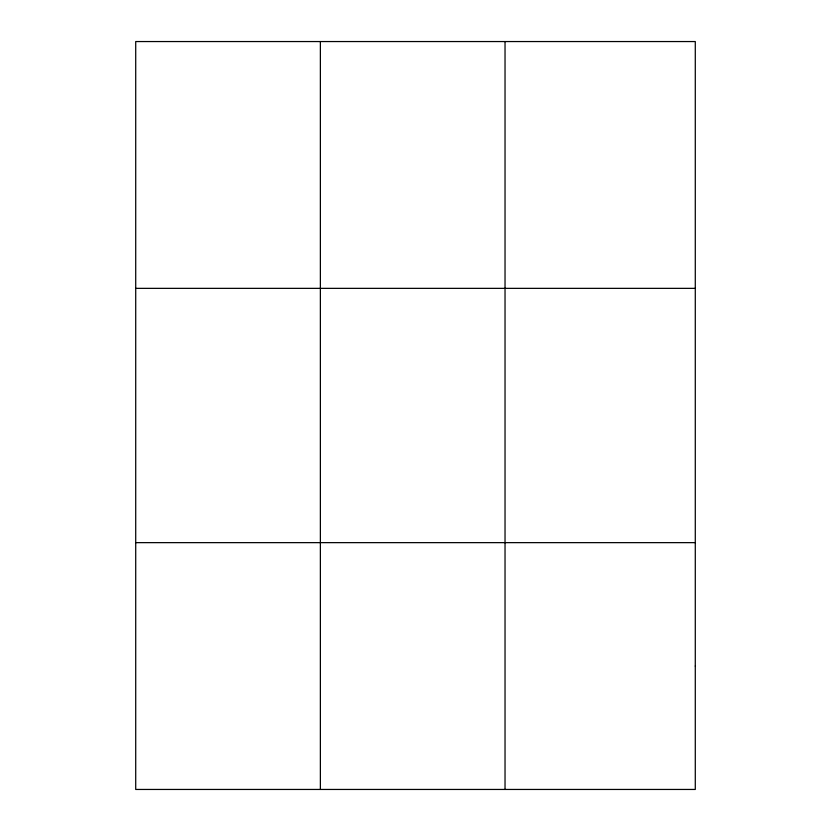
<?xml version="1.0" encoding="UTF-8"?>
<svg xmlns="http://www.w3.org/2000/svg" width="831" height="831" viewBox="0 0 831 831"><rect width="100%" height="100%" fill="white"/><g stroke="black" fill="none" stroke-linecap="round" stroke-linejoin="round"><path stroke-width="1.25" d="M320.371 41.55L320.371 789.45M505.03 41.55L505.03 789.45M135.713 288.357L695.287 288.357M135.713 542.643L695.287 542.643M695.287 666.047L695.287 789.45L135.713 789.45L135.713 41.55L695.287 41.55L695.287 666.047"/></g></svg>
